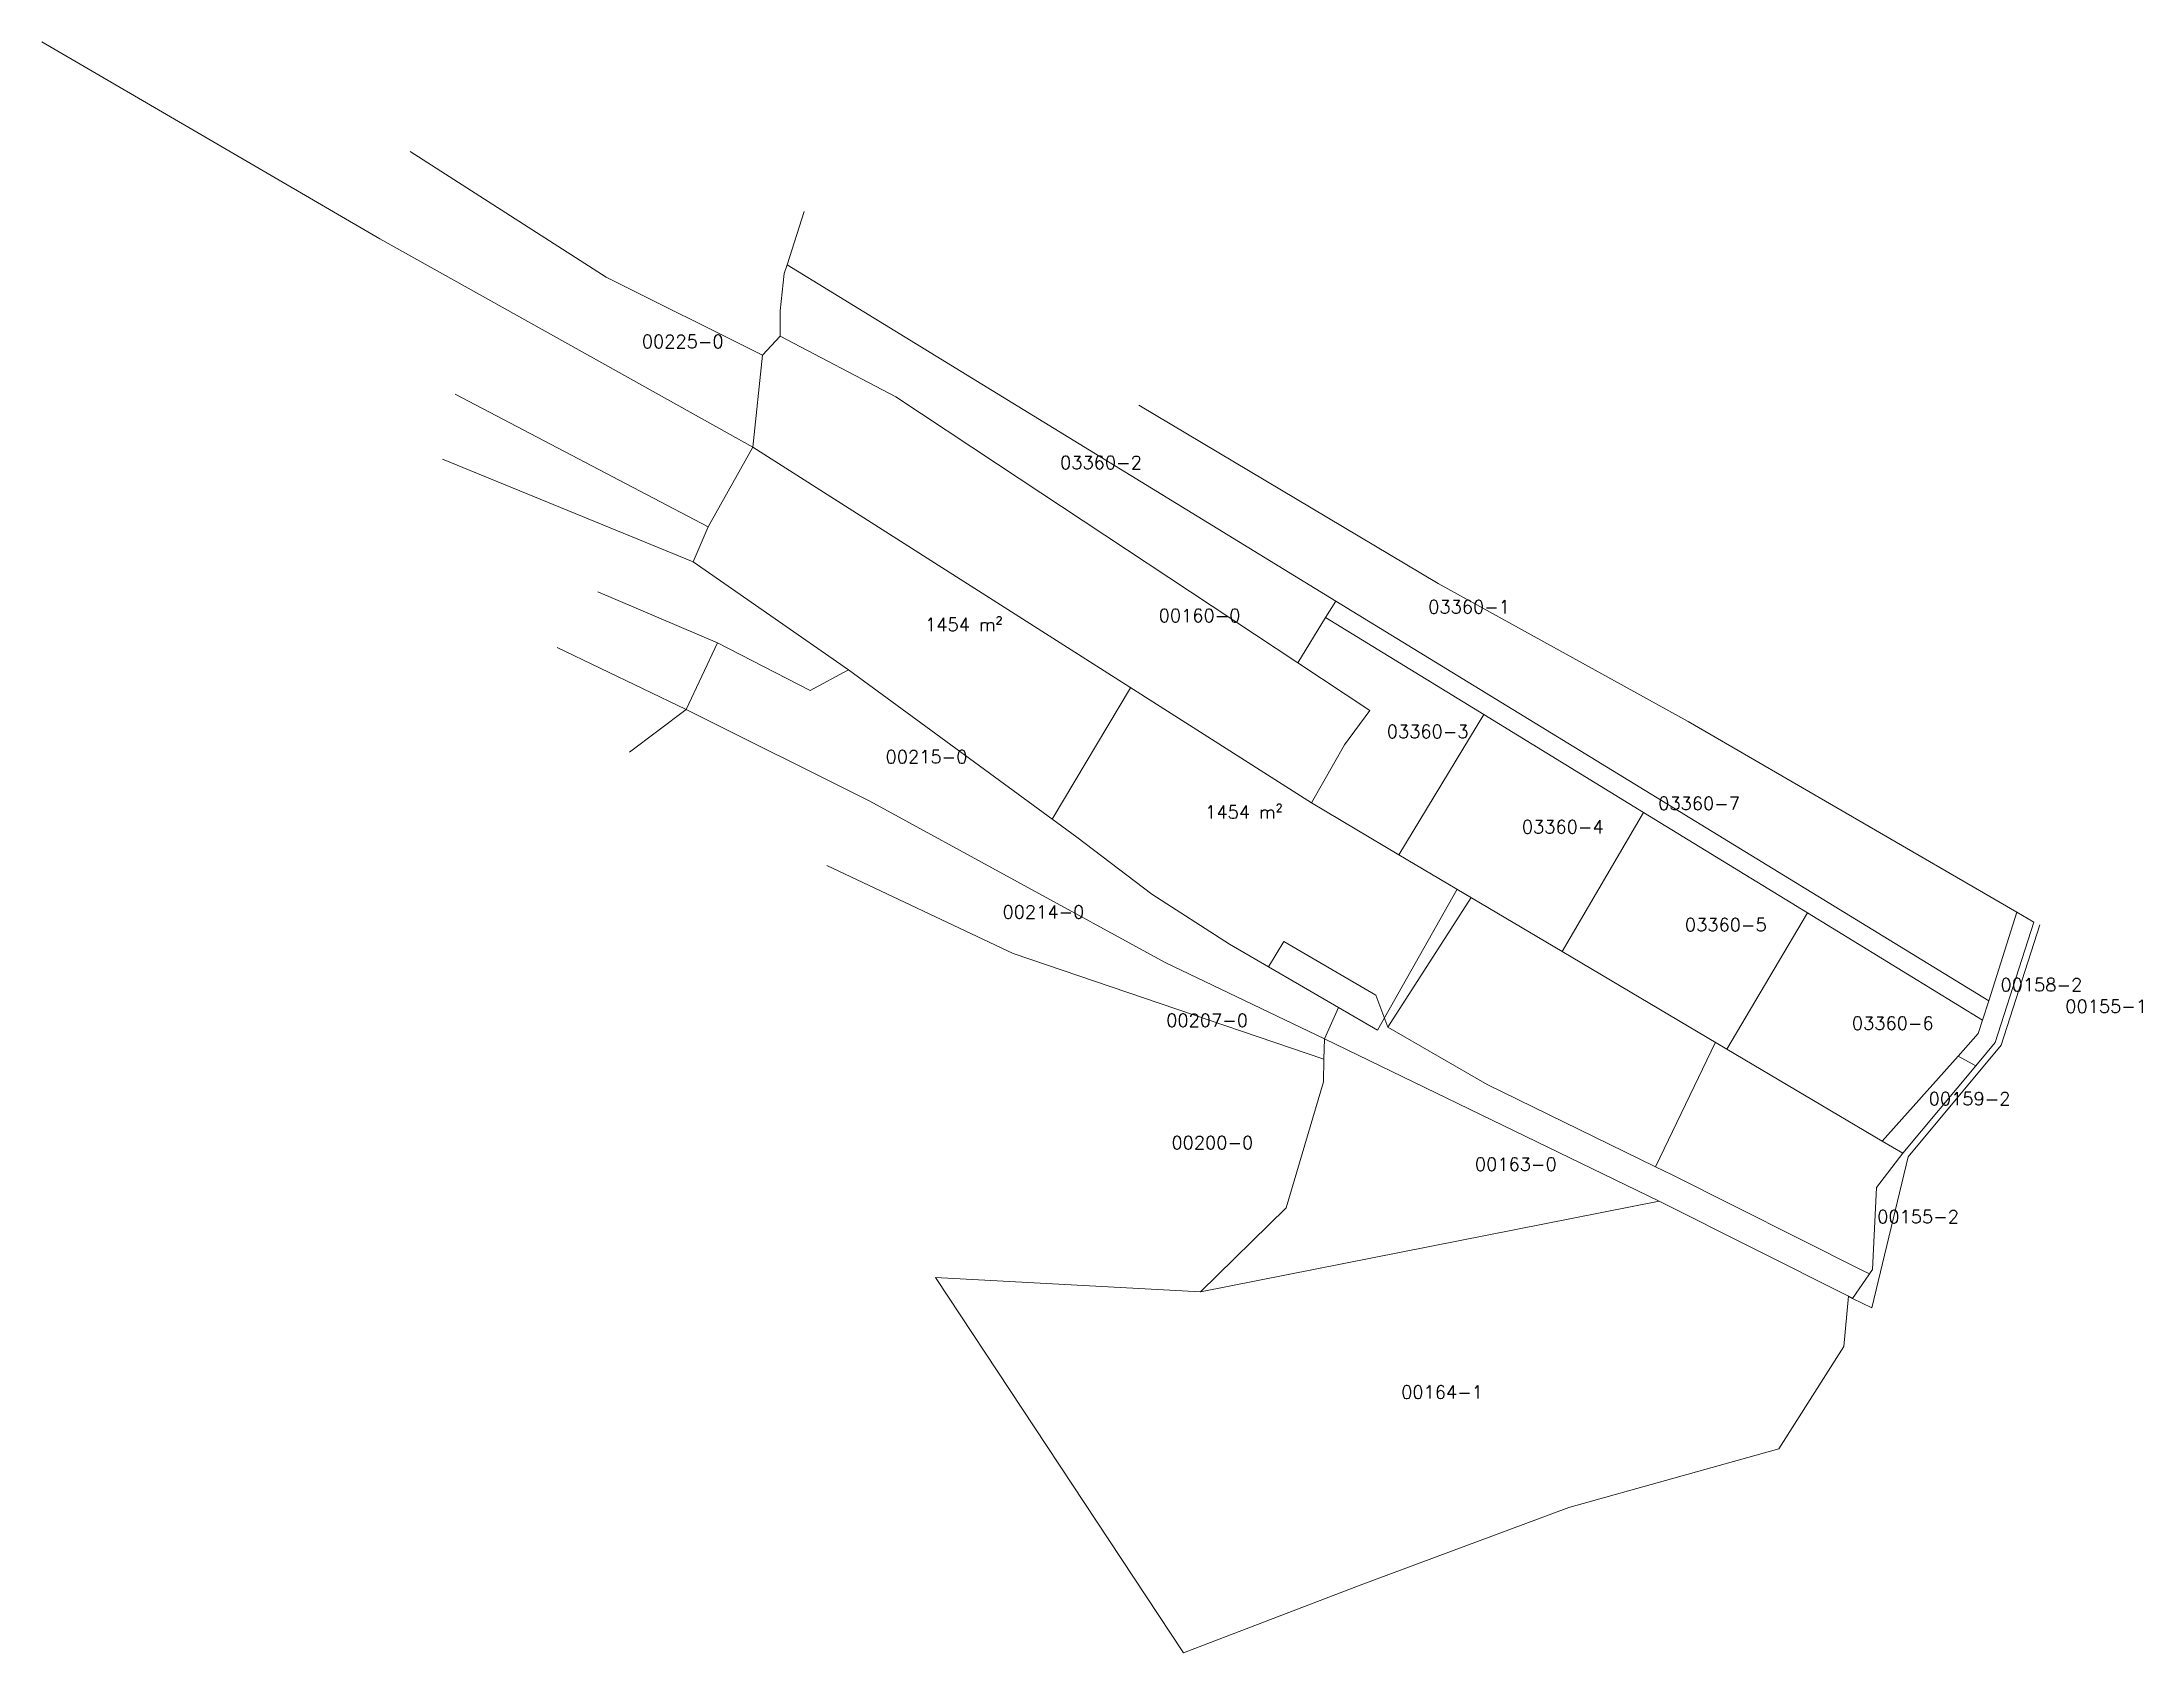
# Model space of a CAD drawing. Header units: metres. Extents: x 7512801 to 7513122, y 4688234 to 4688481.
import ezdxf

# ---------------------------------------------------------------- set-up
doc = ezdxf.new("R2010")
doc.units = ezdxf.units.M
for name, color, linetype, lineweight in [('mungese parc', 7, 'Continuous', 0), ('Ndarjet', 1, 'Continuous', 0), ('Nr-Kojshi', 251, 'Continuous', 0), ('Nr-Ri', 1, 'Continuous', 0), ('Parc-Kojshi', 251, 'Continuous', 0)]:
    doc.layers.add(name, color=color, linetype=linetype, lineweight=lineweight)
doc.styles.get("Standard").update_dxf_attribs({"font": 'simplex.shx'})

msp = doc.modelspace()

# ---------------------------------------------------------------- linework, layer by layer
at = {"layer": 'mungese parc', "color": 0, "flags": 128}
msp.add_lwpolyline([(7512995.32, 4688364.54), (7513008.69, 4688356.61), (7513033.69, 4688341.8), (7513058.9, 4688326.87), (7513082.66, 4688312.79), (7513085.8, 4688310.93), (7513081.8, 4688305.7), (7513081.17, 4688293.14), (7513078.13, 4688288.71), (7513077.49, 4688289.03), (7513048.53, 4688303.59), (7512997.29, 4688328.46), (7512999.43, 4688333.25), (7512982.79, 4688342.93), (7512970.9, 4688350.6), (7512959.39, 4688359.3), (7512924.47, 4688384.94), (7512900.68, 4688401.42), (7512902.98, 4688406.78), (7512909.83, 4688418.98)], close=True, dxfattribs=at)
at = {"layer": 'Ndarjet', "color": 5, "flags": 128}
for points, elevation in [([(7512955.64, 4688362.05), (7512967.63, 4688382.17)], 599.68), ([(7513017.59, 4688351.34), (7513005.4, 4688329.78)], 599.46), ([(7512999.43, 4688333.25), (7513005.4, 4688329.78)], 599.68)]:
    msp.add_lwpolyline(points, dxfattribs=dict(at, elevation=elevation))
at = {"layer": 'Ndarjet', "flags": 128}
for points, elevation in [([(7513019.74, 4688350.07), (7513006.98, 4688330.23)], 599.46), ([(7512988.76, 4688339.46), (7512991.06, 4688343.32)], 599.68), ([(7513047.97, 4688308.87), (7513057.15, 4688327.92)], 599)]:
    msp.add_lwpolyline(points, dxfattribs=dict(at, elevation=elevation))
msp.add_lwpolyline([(7513080.69, 4688292.45), (7513079.52, 4688293.05), (7513050.53, 4688307.63), (7513047.97, 4688308.87), (7513022.2, 4688321.45), (7513006.98, 4688330.23), (7513005.18, 4688335.11), (7512991.06, 4688343.32)], dxfattribs=at)
at = {"layer": 'Parc-Kojshi'}
for points in [[(7512801.03, 4688481.01), (7512852.72, 4688450.88)], [(7512857.39, 4688464.25), (7512887.37, 4688445)], [(7512915.05, 4688446.91), (7512917.65, 4688455.05)], [(7512852.72, 4688450.88), (7512909.83, 4688418.98)], [(7512914.62, 4688445.56), (7512915.05, 4688446.91)], [(7512915.05, 4688446.91), (7512999.05, 4688395.45)], [(7512887.37, 4688445), (7512911.28, 4688433.1)], [(7512914.02, 4688439.86), (7512914.62, 4688445.56)], [(7512913.98, 4688435.96), (7512914.02, 4688439.86)], [(7512911.28, 4688433.1), (7512913.98, 4688435.96)], [(7512931.68, 4688426.72), (7512913.98, 4688435.96)], [(7512909.83, 4688418.98), (7512911.28, 4688433.1)], [(7512864.25, 4688427.12), (7512902.98, 4688406.78)], [(7512947.24, 4688416.41), (7512931.68, 4688426.72)], [(7512968.89, 4688425.44), (7513014.69, 4688398.11)], [(7512862.33, 4688417.14), (7512900.68, 4688401.42)], [(7512993.22, 4688385.98), (7512947.24, 4688416.41)], [(7512886.11, 4688396.83), (7512904.4, 4688389.03)], [(7512997.48, 4688392.9), (7512999.05, 4688395.45)], [(7512999.05, 4688395.45), (7513098.96, 4688334.25)], [(7513014.69, 4688398.11), (7513052.98, 4688377.02)], [(7512997.48, 4688392.9), (7512993.22, 4688385.98)], [(7513021.7, 4688378.06), (7512997.48, 4688392.9)], [(7512899.6, 4688378.85), (7512904.4, 4688389.03)], [(7512904.4, 4688389.03), (7512918.59, 4688381.74)], [(7512879.87, 4688388.35), (7512899.6, 4688378.85)], [(7513004.26, 4688378.67), (7512993.22, 4688385.98)], [(7512918.59, 4688381.74), (7512924.47, 4688384.94)], [(7512890.94, 4688372.3), (7512899.6, 4688378.85)], [(7512899.6, 4688378.85), (7512927.7, 4688364.79)], [(7513000.38, 4688373.43), (7513004.26, 4688378.67)], [(7513021.7, 4688378.06), (7513008.69, 4688356.61)], [(7513046.14, 4688363.09), (7513021.7, 4688378.06)], [(7513052.98, 4688377.02), (7513103.26, 4688347.82)], [(7512995.32, 4688364.54), (7513000.38, 4688373.43)], [(7512927.7, 4688364.79), (7512972.94, 4688340.14)], [(7513046.14, 4688363.09), (7513033.69, 4688341.8)], [(7513071.25, 4688347.7), (7513046.14, 4688363.09)], [(7512921.16, 4688354.97), (7512949.65, 4688341.49)], [(7513071.25, 4688347.7), (7513058.9, 4688326.87)], [(7513098.02, 4688331.31), (7513071.25, 4688347.7)], [(7513098.96, 4688334.25), (7513103.26, 4688347.82)], [(7513103.26, 4688347.82), (7513105.88, 4688346.3)], [(7513105.88, 4688346.3), (7513099.96, 4688327.87)], [(7513100.88, 4688327.48), (7513106.79, 4688345.89)], [(7512949.65, 4688341.49), (7512997.2, 4688325.31)], [(7512972.94, 4688340.14), (7512997.29, 4688328.46)], [(7513098.02, 4688331.31), (7513098.96, 4688334.25)], [(7513097.37, 4688329.24), (7513098.02, 4688331.31)], [(7512997.2, 4688325.31), (7512997.29, 4688328.46)], [(7513094.27, 4688325.8), (7513097.37, 4688329.24)], [(7513099.96, 4688327.87), (7513096.99, 4688324.3)], [(7512997.2, 4688325.31), (7512997.13, 4688321.84)], [(7513082.66, 4688312.79), (7513094.27, 4688325.8)], [(7513086.65, 4688310.4), (7513100.88, 4688327.48)], [(7513094.27, 4688325.8), (7513096.99, 4688324.3)], [(7512997.13, 4688321.84), (7512991.46, 4688302.57)], [(7513096.99, 4688324.3), (7513085.8, 4688310.93)], [(7513081.08, 4688287.25), (7513086.65, 4688310.4)], [(7512978.31, 4688289.72), (7513048.53, 4688303.59)], [(7512991.46, 4688302.57), (7512978.31, 4688289.72)], [(7512937.75, 4688291.92), (7512978.31, 4688289.72)], [(7512975.72, 4688234.44), (7512937.75, 4688291.92)], [(7513076.78, 4688281.34), (7513077.49, 4688289.03)], [(7513077.49, 4688289.03), (7513078.13, 4688288.71)], [(7513078.13, 4688288.71), (7513081.08, 4688287.25)], [(7513066.85, 4688265.71), (7513076.78, 4688281.34)], [(7513034.7, 4688256.7), (7513066.85, 4688265.71)], [(7513002.75, 4688244.84), (7513034.7, 4688256.7)], [(7512975.72, 4688234.44), (7513002.75, 4688244.84)]]:
    msp.add_lwpolyline(points, dxfattribs=at)

# ---------------------------------------------------------------- texts
at = {"layer": 'Nr-Kojshi'}
for s, p in [('00225-0', (7512892.83, 4688434.17)), ('03360-2', (7512956.84, 4688415.64)), ('03360-1', (7513013.18, 4688393.56)), ('00160-0', (7512971.93, 4688392.22)), ('03360-3', (7513006.84, 4688374.48)), ('00215-0', (7512930.14, 4688370.61)), ('03360-7', (7513048.38, 4688363.47)), ('03360-4', (7513027.51, 4688359.89)), ('00214-0', (7512948.03, 4688346.86)), ('03360-5', (7513052.47, 4688344.9)), ('00158-2', (7513100.76, 4688335.71)), ('00155-1', (7513110.68, 4688332.42)), ('00207-0', (7512973.08, 4688330.27)), ('03360-6', (7513078.02, 4688329.83)), ('00159-2', (7513089.77, 4688318.27)), ('00200-0', (7512973.88, 4688311.54)), ('00163-0', (7513020.33, 4688308.25)), ('00155-2', (7513081.89, 4688300.21)), ('00164-1', (7513009.04, 4688273.37))]:
    msp.add_text(s, height=2, dxfattribs=at).set_placement(p)
at = {"layer": 'Nr-Ri'}
for p in [(7512936.18, 4688390.85), (7512979.04, 4688362.14)]:
    msp.add_text('1454 m²', height=2, dxfattribs=at).set_placement(p)

doc.saveas('drawing.dxf')
